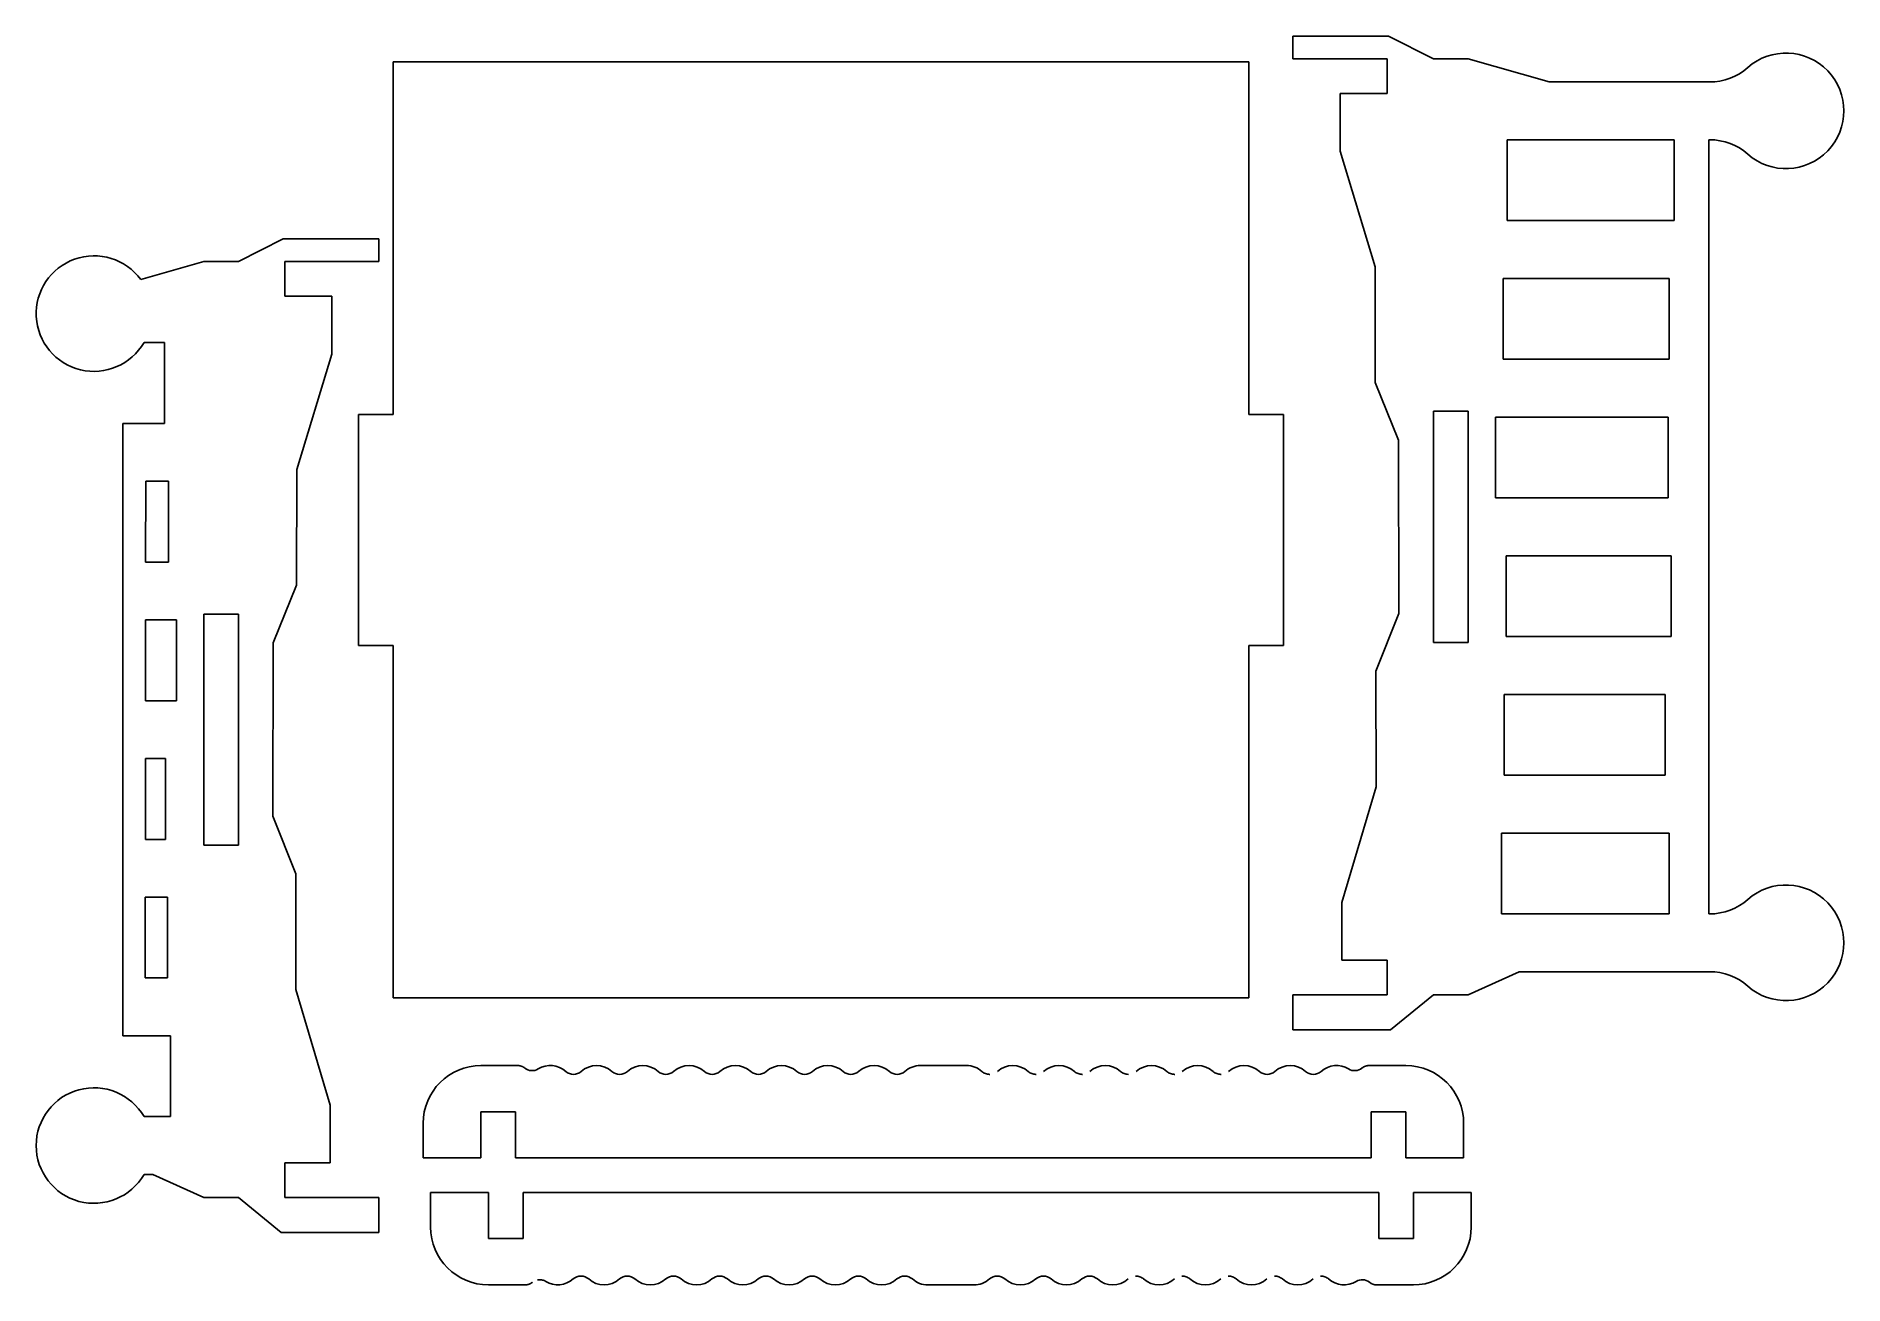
# Model space of a CAD drawing. Extents: x 136 to 449, y 102 to 319.
import ezdxf

# ---------------------------------------------------------------- set-up
doc = ezdxf.new("R2010")
doc.units = 0
doc.header["$MEASUREMENT"] = 0
doc.linetypes.add('HIDDEN', pattern=[4.5, 1.5, -1.5, 1.5])
doc.layers.add('2', color=7, linetype='Continuous')

msp = doc.modelspace()

# ---------------------------------------------------------------- linework, layer by layer
at = {"layer": '2', "color": 40, "linetype": 'Continuous'}
for p, q in [((353.8482, 318.62428), (370.39026, 318.62428)), ((353.8482, 314.69396), (353.8482, 318.62428)), ((370.39026, 318.62428), (378.1464, 314.69396)), ((198.214344, 314.15358), (346.21434, 314.15358)), ((198.214344, 253.15358), (198.214344, 314.15358)), ((346.21434, 314.15358), (346.21434, 253.15358)), ((353.8482, 314.69396), (370.1464, 314.69396)), ((370.1464, 314.69396), (370.1464, 308.69396)), ((378.1464, 314.69396), (384.1464, 314.69396)), ((384.1464, 314.69396), (398.1464, 310.69396)), ((398.1464, 310.69396), (425.91764, 310.69396)), ((361.9973, 308.69396), (362.0173, 298.69396)), ((370.1464, 308.69396), (361.9973, 308.69396)), ((419.79148, 300.69396), (390.91994, 300.69396)), ((390.91994, 300.69396), (390.91994, 286.69396)), ((419.79148, 286.69396), (419.79148, 300.69396)), ((425.7708, 300.69396), (425.7708, 166.693956)), ((362.0173, 298.69396), (368.05732, 278.69396)), ((390.91994, 286.69396), (419.79148, 286.69396)), ((171.430408, 279.60236), (179.186536, 283.53268)), ((179.186536, 283.53268), (195.728594, 283.53268)), ((195.728594, 283.53268), (195.728594, 279.60236)), ((154.517536, 276.4844), (165.430408, 279.60236)), ((165.430408, 279.60236), (171.430408, 279.60236)), ((179.430408, 273.60236), (179.430408, 279.60236)), ((179.430408, 279.60236), (195.728594, 279.60236)), ((368.05732, 278.69396), (368.09732, 258.69396)), ((418.9373, 276.69396), (390.2366, 276.69396)), ((390.2366, 276.69396), (390.2366, 262.69396)), ((418.9373, 262.69396), (418.9373, 276.69396)), ((187.5795, 273.60236), (179.430408, 273.60236)), ((187.5595, 263.60236), (187.5795, 273.60236)), ((158.656858, 265.60236), (155.090662, 265.60236)), ((158.656858, 251.60236), (158.656858, 265.60236)), ((181.519488, 243.60236), (187.5595, 263.60236)), ((390.2366, 262.69396), (418.9373, 262.69396)), ((368.09732, 258.69396), (372.11732, 248.69396)), ((384.1464, 253.69396), (378.1464, 253.69396)), ((378.1464, 253.69396), (378.1464, 213.69396)), ((384.1464, 213.69396), (384.1464, 253.69396)), ((151.430408, 251.60236), (151.430408, 145.602362)), ((151.430408, 251.60236), (158.656858, 251.60236)), ((192.214344, 253.15358), (198.214344, 253.15358)), ((192.214344, 213.15358), (192.214344, 253.15358)), ((346.21434, 253.15358), (352.21434, 253.15358)), ((352.21434, 253.15358), (352.21434, 213.15358)), ((418.76646, 252.69396), (388.8699, 252.69396)), ((388.8699, 252.69396), (388.8699, 238.69396)), ((418.76646, 238.69396), (418.76646, 252.69396)), ((372.11732, 248.69396), (372.17732, 218.69396)), ((155.371402, 227.60236), (155.385308, 241.60236)), ((159.34021, 241.60236), (155.385308, 241.60236)), ((159.34021, 227.60236), (159.34021, 241.60236)), ((181.479488, 223.60236), (181.519488, 243.60236)), ((388.8699, 238.69396), (418.76646, 238.69396)), ((419.27898, 228.69396), (390.74912, 228.69396)), ((390.74912, 228.69396), (390.74912, 214.69396)), ((419.27898, 214.69396), (419.27898, 228.69396)), ((155.371402, 227.60236), (159.34021, 227.60236)), ((177.45948, 213.60236), (181.479488, 223.60236)), ((155.347564, 203.60236), (155.36147, 217.60236)), ((160.706904, 217.60236), (155.36147, 217.60236)), ((160.706904, 203.60236), (160.706904, 217.60236)), ((165.430408, 218.60236), (165.430408, 178.602362)), ((171.430408, 218.60236), (165.430408, 218.60236)), ((171.430408, 178.602362), (171.430408, 218.60236)), ((372.17732, 218.69396), (368.19732, 208.69396)), ((177.39948, 183.602362), (177.45948, 213.60236)), ((198.214344, 213.15358), (192.214344, 213.15358)), ((198.214344, 152.153574), (198.214344, 213.15358)), ((346.21434, 213.15358), (346.21434, 152.153574)), ((352.21434, 213.15358), (346.21434, 213.15358)), ((378.1464, 213.69396), (384.1464, 213.69396)), ((390.74912, 214.69396), (419.27898, 214.69396)), ((368.19732, 208.69396), (368.23732, 188.693956)), ((155.347564, 203.60236), (160.706904, 203.60236)), ((418.25396, 204.69396), (390.40744, 204.69396)), ((390.40744, 204.69396), (390.40744, 190.693956)), ((418.25396, 190.693956), (418.25396, 204.69396)), ((155.323726, 179.602362), (155.337632, 193.602362)), ((158.827688, 193.602362), (155.337632, 193.602362)), ((158.827688, 179.602362), (158.827688, 193.602362)), ((368.23732, 188.693956), (362.2773, 168.693956)), ((390.40744, 190.693956), (418.25396, 190.693956)), ((181.379488, 173.602362), (177.39948, 183.602362)), ((155.323726, 179.602362), (158.827688, 179.602362)), ((165.430408, 178.602362), (171.430408, 178.602362)), ((389.89492, 180.693956), (389.89492, 166.693956)), ((418.9373, 180.693956), (389.89492, 180.693956)), ((418.9373, 166.693956), (418.9373, 180.693956)), ((181.339488, 153.602362), (181.379488, 173.602362)), ((155.299888, 155.602362), (155.313794, 169.602362)), ((159.169368, 169.602362), (155.313794, 169.602362)), ((159.169368, 155.602362), (159.169368, 169.602362)), ((362.2773, 168.693956), (362.2973, 158.693956)), ((389.89492, 166.693956), (418.9373, 166.693956)), ((362.2973, 158.693956), (370.1464, 158.693956)), ((370.1464, 158.693956), (370.1464, 152.693956)), ((392.97718, 156.693956), (384.1464, 152.693956)), ((425.91764, 156.693956), (392.97718, 156.693956)), ((155.299888, 155.602362), (159.169368, 155.602362)), ((187.2995, 133.602362), (181.339488, 153.602362)), ((346.21434, 152.153574), (198.214344, 152.153574)), ((370.1464, 152.693956), (353.8482, 152.693956)), ((353.8482, 146.624278), (353.8482, 152.693956)), ((378.1464, 152.693956), (370.7464, 146.624278)), ((384.1464, 152.693956), (378.1464, 152.693956)), ((159.68188, 145.602362), (151.430408, 145.602362)), ((159.68188, 131.602362), (159.68188, 145.602362)), ((370.7464, 146.624278), (353.8482, 146.624278)), ((219.71694, 140.447996), (213.3738, 140.447996)), ((289.3738, 140.447996), (297.3738, 140.447996)), ((367.03064, 140.447996), (373.3738, 140.447996)), ((155.090662, 131.602362), (159.68188, 131.602362)), ((187.2795, 123.602362), (187.2995, 133.602362)), ((213.3738, 124.447996), (213.3738, 132.447996)), ((213.3738, 132.447996), (219.3738, 132.447996)), ((219.3738, 132.447996), (219.3738, 124.447996)), ((367.3738, 132.447996), (373.3738, 132.447996)), ((367.3738, 124.447996), (367.3738, 132.447996)), ((373.3738, 132.447996), (373.3738, 124.447996)), ((203.3738, 130.447996), (203.3738, 124.447996)), ((383.3738, 124.447996), (383.3738, 130.447996)), ((179.430408, 117.602362), (179.430408, 123.602362)), ((179.430408, 123.602362), (187.2795, 123.602362)), ((203.3738, 124.447996), (213.3738, 124.447996)), ((219.3738, 124.447996), (367.3738, 124.447996)), ((373.3738, 124.447996), (383.3738, 124.447996)), ((165.430408, 117.602362), (156.599624, 121.602362)), ((171.430408, 117.602362), (165.430408, 117.602362)), ((178.830408, 111.532684), (171.430408, 117.602362)), ((195.728594, 117.602362), (179.430408, 117.602362)), ((195.728594, 117.602362), (195.728594, 111.532684)), ((214.6773, 118.487582), (204.6773, 118.487582)), ((204.6773, 118.487582), (204.6773, 112.487582)), ((214.6773, 110.487582), (214.6773, 118.487582)), ((220.6773, 118.487582), (220.6773, 110.487582)), ((368.6773, 118.487582), (220.6773, 118.487582)), ((368.6773, 110.487582), (368.6773, 118.487582)), ((374.6773, 118.487582), (374.6773, 110.487582)), ((384.6773, 118.487582), (374.6773, 118.487582)), ((384.6773, 112.487582), (384.6773, 118.487582)), ((195.728594, 111.532684), (178.830408, 111.532684)), ((220.6773, 110.487582), (214.6773, 110.487582)), ((374.6773, 110.487582), (368.6773, 110.487582)), ((221.02044, 102.487582), (214.6773, 102.487582)), ((298.6773, 102.487582), (290.6773, 102.487582)), ((368.33416, 102.487582), (374.6773, 102.487582))]:
    msp.add_line(p, q, dxfattribs=at)
at = {"layer": '2', "color": 40, "linetype": 'HIDDEN'}
for p, q in [((425.91764, 300.69396), (425.7708, 300.69396)), ((425.7708, 166.693956), (425.91764, 166.693956)), ((156.599624, 121.602362), (155.090662, 121.602362))]:
    msp.add_line(p, q, dxfattribs=at)
at = {"layer": '2', "color": 40, "linetype": 'Continuous'}
for centre, radius, start, end in [((425.91764, 320.69396), 10, 270, 311.40962), ((439.1464, 305.69396), 10, 228.59038, 131.40962), ((425.91764, 290.69396), 10, 48.590378, 90), ((146.430408, 270.60236), 10, 36.029638, 330), ((425.91764, 176.693956), 10, 270, 311.40962), ((439.1464, 161.693956), 10, 228.59038, 131.40962), ((425.91764, 146.693956), 10, 48.590378, 90), ((213.3738, 130.447996), 10, 90, 180), ((222.2311, 141.559106), 2, 231.05756, 301.58634), ((225.3738, 136.447996), 4, 48.189685, 121.58634), ((229.3738, 140.920132), 2, 228.18969, 311.81031), ((233.3738, 136.447996), 4, 48.189685, 131.81032), ((237.3738, 140.920132), 2, 228.18969, 311.81031), ((241.3738, 136.447996), 4, 48.189685, 131.81031), ((245.3738, 140.920132), 2, 228.18969, 311.81031), ((249.3738, 136.447996), 4, 48.189685, 131.81031), ((253.3738, 140.920132), 2, 228.18969, 311.81031), ((257.3738, 136.447996), 4, 48.189685, 131.81031), ((261.3738, 140.920132), 2, 228.18969, 311.81031), ((265.3738, 136.447996), 4, 48.189685, 131.81031), ((269.3738, 140.920132), 2, 228.18969, 311.81031), ((273.3738, 136.447996), 4, 48.189685, 131.81031), ((277.3738, 140.920132), 2, 228.18969, 311.81031), ((281.3738, 136.447996), 4, 48.189685, 131.81031), ((285.3738, 140.920132), 2, 228.18969, 311.81031), ((289.3738, 136.447996), 4, 90, 131.81031), ((297.3738, 136.447996), 4, 48.189685, 90), ((305.3738, 136.447996), 4, 48.189685, 131.81031), ((313.3738, 136.447996), 4, 48.189685, 131.81031), ((321.3738, 136.447996), 4, 48.189685, 131.81031), ((329.3738, 136.447996), 4, 48.189685, 131.81031), ((337.3738, 136.447996), 4, 48.189685, 131.81031), ((345.3738, 136.447996), 4, 48.189685, 131.81031), ((349.3738, 140.920132), 2, 228.18969, 311.81031), ((353.3738, 136.447996), 4, 48.189684, 131.81031), ((357.3738, 140.920132), 2, 228.18969, 311.81031), ((361.3738, 136.447996), 4, 58.413662, 131.81031), ((364.5165, 141.559106), 2, 238.41366, 308.94244), ((373.3738, 130.447996), 10, 0, 90), ((146.430408, 126.602362), 10, 30, 330), ((214.6773, 112.487582), 10, 180, 270), ((374.6773, 112.487582), 10, 270, 0), ((226.6773, 106.487582), 4, 238.41366, 311.81031), ((230.6773, 102.015446), 2, 48.189685, 131.81031), ((234.6773, 106.487582), 4, 228.18968, 311.81031), ((238.6773, 102.015446), 2, 48.189685, 131.81031), ((242.6773, 106.487582), 4, 228.18969, 311.81031), ((246.6773, 102.015446), 2, 48.189685, 131.81031), ((250.6773, 106.487582), 4, 228.18969, 311.81031), ((254.6773, 102.015446), 2, 48.189685, 131.81031), ((258.6773, 106.487582), 4, 228.18969, 311.81031), ((262.6773, 102.015446), 2, 48.189685, 131.81031), ((266.6773, 106.487582), 4, 228.18969, 311.81031), ((270.6773, 102.015446), 2, 48.189685, 131.81031), ((274.6773, 106.487582), 4, 228.18969, 311.81031), ((278.6773, 102.015446), 2, 48.189685, 131.81031), ((282.6773, 106.487582), 4, 228.18969, 311.81031), ((286.6773, 102.015446), 2, 48.189685, 131.81031), ((290.6773, 106.487582), 4, 228.18969, 270), ((298.6773, 106.487582), 4, 270, 311.81031), ((302.6773, 102.015446), 2, 48.189685, 131.81031), ((306.6773, 106.487582), 4, 228.18969, 311.81031), ((310.6773, 102.015446), 2, 48.189685, 131.81031), ((314.6773, 106.487582), 4, 228.18969, 311.81031), ((318.6773, 102.015446), 2, 48.189685, 131.81031), ((322.6773, 106.487582), 4, 228.18969, 311.81031), ((330.6773, 106.487582), 4, 228.18969, 311.81031), ((338.6773, 106.487582), 4, 228.18969, 311.81031), ((346.6773, 106.487582), 4, 228.18969, 311.81031), ((354.6773, 106.487582), 4, 228.18969, 311.81032), ((362.6773, 106.487582), 4, 228.18969, 301.58634), ((365.82, 101.376472), 2, 51.057559, 121.58634), ((368.33416, 104.487582), 2, 231.05756, 270)]:
    msp.add_arc(centre, radius, start, end, dxfattribs=at)
at = {"layer": '2', "color": 40, "linetype": 'HIDDEN'}
for centre, start, end in [((219.71694, 138.447996), 51.057559, 90), ((301.3738, 140.920132), 228.18969, 311.81031), ((309.3738, 140.920132), 228.18969, 311.81031), ((317.3738, 140.920132), 228.18969, 311.81031), ((325.3738, 140.920132), 228.18969, 311.81031), ((333.3738, 140.920132), 228.18969, 311.81031), ((341.3738, 140.920132), 228.18969, 311.81031), ((367.03064, 138.447996), 90, 128.94244), ((223.5346, 101.376472), 58.413662, 128.94244), ((326.6773, 102.015446), 48.189685, 131.81031), ((334.6773, 102.015446), 48.189685, 131.81031), ((342.6773, 102.015446), 48.189685, 131.81031), ((350.6773, 102.015446), 48.189685, 131.81031), ((358.6773, 102.015446), 48.189685, 131.81031), ((221.02044, 104.487582), 270, 308.94244)]:
    msp.add_arc(centre, 2, start, end, dxfattribs=at)

doc.saveas('drawing.dxf')
